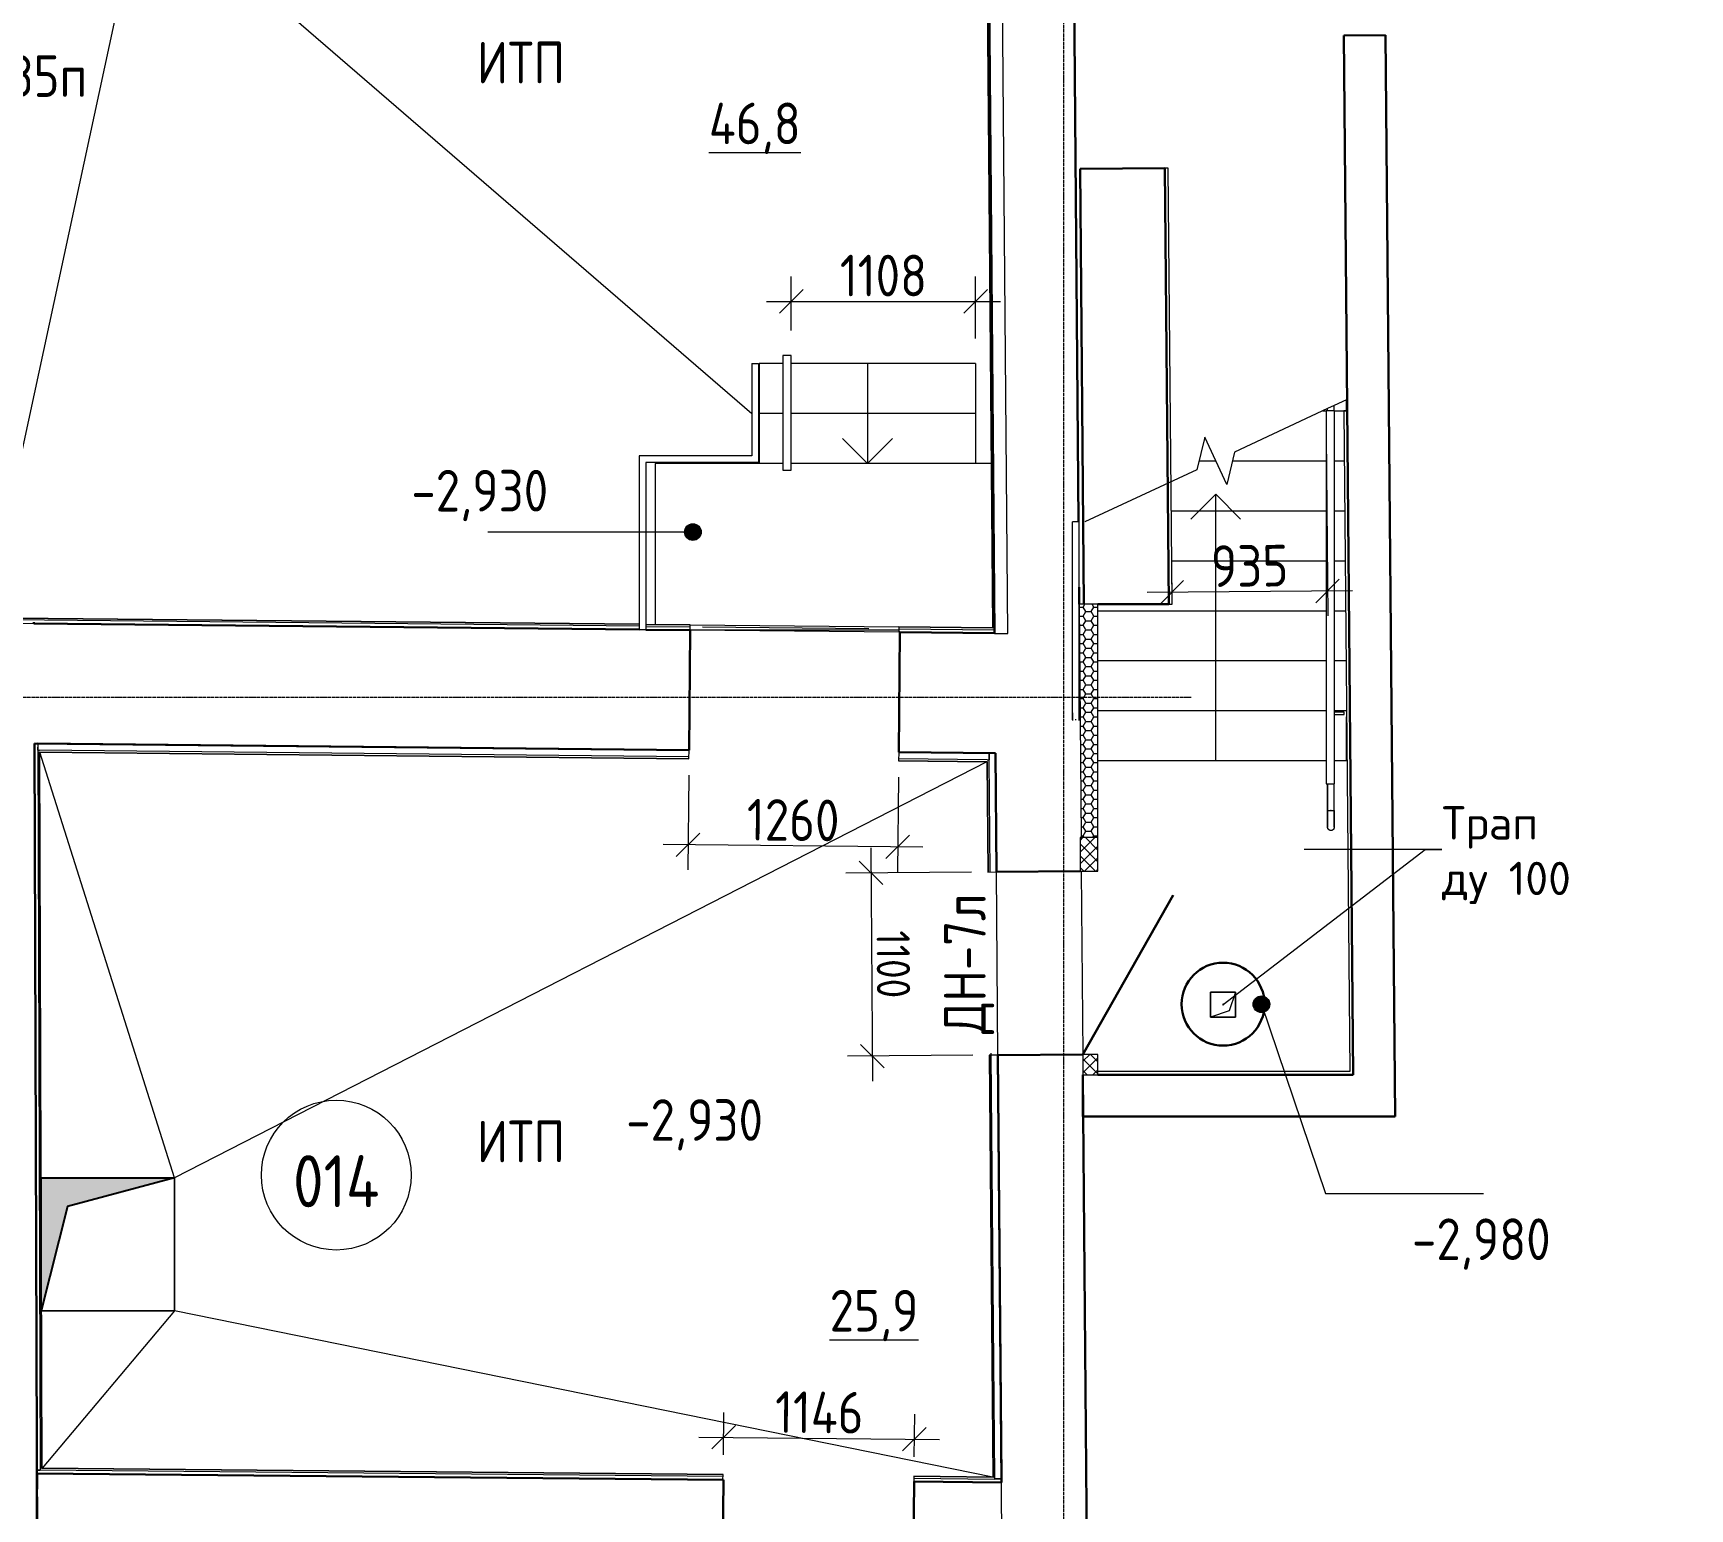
# Model space of a CAD drawing. Header units: millimetres. Extents: x 504091 to 2165846, y 135022 to 442887.
# Drawn here: x 1536887 to 1546843, y 321057 to 329921 of the extents above; entities that cross this region are included whole.
import ezdxf
from ezdxf import colors
from ezdxf.entities.mleader import LeaderData, LeaderLine
from ezdxf.math import Vec2, Vec3

# ---------------------------------------------------------------- set-up
doc = ezdxf.new("R2010")
doc.units = ezdxf.units.MM
doc.linetypes.add('ADSK_Линия сетки', pattern=[25, 20, -2.5, 0, -2.5])
doc.linetypes.add('осеваяX2', pattern=[4, 2.5, -0.5, 0.5, -0.5])
doc.layers.get('Defpoints').update_dxf_attribs({"color": 255})
for name, color, linetype, lineweight in [('Аннотация', 7, 'Continuous', 9), ('Выноски ВК', 7, 'Continuous', 0), ('Двери', 7, 'Continuous', 20), ('Лестницы', 7, 'Continuous', 18), ('Марки дверей', 7, 'Continuous', 20), ('Марки помещений', 7, 'Continuous', 20), ('Обобщенные модели', 7, 'Continuous', 18), ('Ограждение', 7, 'Continuous', 18), ('Оси', 165, 'осеваяX2', 13), ('отметки', 7, 'Continuous', 20), ('Перекрытие', 7, 'Continuous', 18), ('размеры', 7, 'Continuous', 9), ('Стены внутренние', 7, 'Continuous', 18), ('Стены наружные', 7, 'Continuous', 18), ('Стены несущие', 7, 'Continuous', 30), ('Стены отделка', 7, 'Continuous', 30), ('Стены штриховка', 7, 'Continuous', 18), ('Стрелки вверх', 7, 'Continuous', 18), ('Узлы', 7, 'Continuous', 18)]:
    doc.layers.add(name, color=color, linetype=linetype, lineweight=lineweight)
doc.layers.add('Линии', color=7, linetype='Continuous', lineweight=9, true_color=0x00a600)
doc.layers.add('Штриховка', color=252, linetype='Continuous')
doc.styles.add('GOST Common', font='GOST_Common.ttf', dxfattribs={"width": 0.9, "height": 350})
doc.styles.add('GOST Common_1', font='GOST_Common.ttf', dxfattribs={"width": 0.9, "height": 250})
doc.styles.add('GOST Common_2', font='GOST_Common.ttf', dxfattribs={"width": 0.9, "height": 200})
doc.styles.add('GOST Common_4', font='GOST_Common.ttf', dxfattribs={"width": 0.9, "height": 200})
doc.styles.add('PDF ISOCPEUR', font='isocpeur.ttf')
doc.dimstyles.new('ADSK_Основной_2_5_мм', dxfattribs={"dimscale": 304.8, "dimtxt": 251.428749, "dimasz": 0.463911, "dimexe": 0.492126, "dimexo": 0.492126, "dimgap": 0.098425, "dimtad": 1, "dimdec": 3, "dimrnd": 0.001, "dimdsep": 46, "dimtxsty": 'GOST Common_1', "dimblk1": 'OBLIQUE', "dimblk2": 'OBLIQUE', "dimsah": 1, "dimcen": 0.09, "dimdle": 0.492126, "dimazin": 2, "dimtfac": 1, "dimtdec": 4, "dimtix": 1, "dimtmove": 0, "dimatfit": 3, "dimfxl": 0, "dimtvp": 1, "dimtolj": 1, "dimtzin": 0, "dimlwd": 20, "dimlwe": 20, "dimarcsym": 0})
doc.dimstyles.new('ADSK_Основной_2_5_мм_Округление_до_1_мм', dxfattribs={"dimscale": 304.8, "dimtxt": 251.428749, "dimasz": 0.463911, "dimexe": 0.492126, "dimexo": 0.492126, "dimgap": 0.098425, "dimtad": 1, "dimdec": 0, "dimdsep": 46, "dimtxsty": 'GOST Common_1', "dimblk1": 'OBLIQUE', "dimblk2": 'OBLIQUE', "dimsah": 1, "dimcen": 0.09, "dimdle": 0.492126, "dimazin": 2, "dimtfac": 1, "dimtdec": 4, "dimtix": 1, "dimtmove": 0, "dimatfit": 3, "dimfxl": 0, "dimtvp": 1, "dimtolj": 1, "dimtzin": 0, "dimlwd": 20, "dimlwe": 20, "dimarcsym": 0})
doc.dimstyles.new('ADSK_Основной_2_мм', dxfattribs={"dimscale": 304.8, "dimtxt": 201.142999, "dimasz": 0.463911, "dimexe": 0.492126, "dimexo": 0.492126, "dimgap": 0.098425, "dimtad": 1, "dimrnd": 0.01, "dimdsep": 46, "dimtxsty": 'GOST Common_4', "dimblk1": 'OBLIQUE', "dimblk2": 'OBLIQUE', "dimsah": 1, "dimcen": 0.09, "dimdle": 0.492126, "dimazin": 2, "dimtfac": 1, "dimtdec": 4, "dimtix": 1, "dimtmove": 0, "dimatfit": 3, "dimfxl": 0, "dimtvp": 1, "dimtolj": 1, "dimtzin": 0, "dimlwd": 20, "dimlwe": 20, "dimarcsym": 0})
pattern_1 = [(45, (1487730.527, 305686.97), (-35.35534, 35.35534), []), (135, (1487730.527, 305686.97), (-35.35534, -35.35534), [])]

# ---------------------------------------------------------------- blocks, each defined once
blk = doc.blocks.new('_None')
blk = doc.blocks.new('GM_Отверстие прямоугольное _в плите_ - Отверстие-1400855-План 1-го этажа')
at = {"layer": 'Обобщенные модели'}
for p, q in [((-75, -75), (-75, 75)), ((-75, 75), (75, 75)), ((75, 75), (-75, 75)), ((-75, 75), (-75, -75)), ((-75, -75), (-37.5, 37.5)), ((-37.5, 37.5), (75, 75)), ((75, 75), (75, -75)), ((75, -75), (75, 75)), ((75, -75), (-75, -75)), ((-75, -75), (75, -75))]:
    blk.add_line(p, q, dxfattribs=at)
for start, end in [(360, 180), (180, 360), (60, 165), (300, 360), (195, 270)]:
    blk.add_arc((0, 0), 2.5, start, end, dxfattribs=at)
blk = doc.blocks.new('AC_Дверь_Однопольная_Стальная - 1060х2080h ДН-7л-2588079-План подвала')
at = {"layer": 'Двери', "lineweight": 30}
blk.add_line((550, 255), (-402.6, 805), dxfattribs=at)
blk = doc.blocks.new('Ограждение - Ограждение-3193906-План подвала')
at = {"layer": 'Ограждение'}
for p, q in [((53474.9, 22249.6), (53514.9, 22249.6)), ((53474.9, 22249.6), (53474.9, 21695)), ((53514.9, 22249.6), (53514.9, 21655)), ((52797.8, 21695), (52797.8, 20649.6)), ((53474.9, 21695), (52797.8, 21695)), ((52837.8, 21655), (52837.8, 20649.6)), ((53514.9, 21655), (52837.8, 21655)), ((52837.8, 20649.6), (52797.8, 20649.6))]:
    blk.add_line(p, q, dxfattribs=at)
blk = doc.blocks.new('Тип перил - Перила_Внутренний_-6625185-План подвала')
at = {"layer": 'Ограждение'}
for p, q in [((55401.6, 20152), (55401.6, 20105.2)), ((55419.5, 20110.7), (55423.7, 20110.7)), ((55441.6, 20105.2), (55441.6, 20152))]:
    blk.add_line(p, q, dxfattribs=at)
blk = doc.blocks.new('Тип перил - Перила_Внутренний_-V11-План подвала')
at = {"layer": 'Ограждение'}
for p, q in [((55441.6, 21298.2), (55401.6, 21298.2)), ((55401.6, 20110.5), (55401.6, 21298.2)), ((55441.6, 20110.5), (55441.6, 21298.2))]:
    blk.add_line(p, q, dxfattribs=at)
blk = doc.blocks.new('Тип верхнего поручня - Верхний поручень_Внутренний_-6634696-План подвала')
at = {"layer": 'Ограждение'}
for p, q in [((56935.4, 19725), (56935.4, 19565)), ((56975.4, 19565), (56975.4, 19725)), ((56953.1, 19565), (56957.7, 19565))]:
    blk.add_line(p, q, dxfattribs=at)
blk = doc.blocks.new('Тип верхнего поручня - D40 шаг 200-16091-План подвала')
at = {"layer": 'Ограждение'}
for p, q in [((0, 2.3), (0, 0)), ((0, 0), (0, -2.3))]:
    blk.add_line(p, q, dxfattribs=at)
at = {"layer": 'Ограждение', "flags": 128}
for points in [[(0, 20), (4, 20), (8, 20), (12, 20), (15.9, 20), (19.9, 20), (23.8, 20), (27.6, 20), (31.5, 20), (35.2, 20), (38.9, 20), (42.6, 20), (46.2, 20), (49.7, 20), (53.1, 20), (56.5, 20), (59.7, 20), (62.9, 20), (65.9, 20), (68.9, 20), (71.7, 20), (74.5, 20), (77.1, 20), (79.6, 20), (81.9, 20), (84.1, 20), (86.2, 20), (88.2, 20), (90, 20), (91.7, 20), (93.2, 20), (94.6, 20), (95.8, 20), (96.9, 20), (97.8, 20), (98.5, 20), (99.1, 20), (99.6, 20), (99.9, 20), (100, 20), (100, 20)], [(100, 20), (99.9, 20), (99.7, 20), (99.3, 20), (98.7, 20), (98, 20), (97.1, 20), (96.1, 20), (94.9, 20), (93.6, 20), (92.1, 20), (90.5, 20), (88.7, 20), (86.8, 20), (84.7, 20), (82.5, 20), (80.2, 20), (77.8, 20), (75.2, 20), (72.5, 20), (69.7, 20), (66.7, 20), (63.7, 20), (60.6, 20), (57.4, 20), (54, 20), (50.6, 20), (47.1, 20), (43.6, 20), (39.9, 20), (36.2, 20), (32.5, 20), (28.7, 20), (24.8, 20), (20.9, 20), (17, 20), (13, 20), (9.1, 20), (5.1, 20), (1.1, 20), (0, 20)], [(100, 20), (100.8, 20), (101.6, 19.9), (102.4, 19.9), (103.2, 19.7), (104, 19.6), (104.8, 19.4), (105.5, 19.2), (106.3, 19), (107, 18.7), (107.8, 18.4), (108.5, 18.1), (109.2, 17.7), (109.9, 17.4), (110.6, 16.9), (111.3, 16.5), (111.9, 16), (112.6, 15.6), (113.2, 15), (113.8, 14.5), (114.3, 13.9), (114.9, 13.3), (115.4, 12.7), (115.9, 12.1), (116.4, 11.5), (116.8, 10.8), (117.2, 10.1), (117.6, 9.4), (118, 8.7), (118.3, 8), (118.6, 7.2), (118.9, 6.5), (119.2, 5.7), (119.4, 5), (119.6, 4.2), (119.7, 3.4), (119.8, 2.6), (119.9, 1.8), (120, 1), (120, 0.2), (120, 0)], [(120, 0), (120, -0.8), (119.9, -1.6), (119.9, -2.4), (119.7, -3.2), (119.6, -4), (119.4, -4.8), (119.2, -5.5), (119, -6.3), (118.7, -7), (118.4, -7.8), (118.1, -8.5), (117.7, -9.2), (117.4, -9.9), (116.9, -10.6), (116.5, -11.3), (116, -11.9), (115.6, -12.6), (115, -13.2), (114.5, -13.8), (113.9, -14.3), (113.3, -14.9), (112.7, -15.4), (112.1, -15.9), (111.5, -16.4), (110.8, -16.8), (110.1, -17.2), (109.4, -17.6), (108.7, -18), (108, -18.3), (107.2, -18.6), (106.5, -18.9), (105.7, -19.2), (105, -19.4), (104.2, -19.6), (103.4, -19.7), (102.6, -19.8), (101.8, -19.9), (101, -20), (100.2, -20), (100, -20)], [(0, -20), (4, -20), (8, -20), (12, -20), (15.9, -20), (19.9, -20), (23.8, -20), (27.6, -20), (31.5, -20), (35.2, -20), (38.9, -20), (42.6, -20), (46.2, -20), (49.7, -20), (53.1, -20), (56.5, -20), (59.7, -20), (62.9, -20), (65.9, -20), (68.9, -20), (71.7, -20), (74.5, -20), (77.1, -20), (79.6, -20), (81.9, -20), (84.1, -20), (86.2, -20), (88.2, -20), (90, -20), (91.7, -20), (93.2, -20), (94.6, -20), (95.8, -20), (96.9, -20), (97.8, -20), (98.5, -20), (99.1, -20), (99.6, -20), (99.9, -20), (100, -20), (100, -20)], [(100, -20), (99.9, -20), (99.7, -20), (99.3, -20), (98.7, -20), (98, -20), (97.1, -20), (96.1, -20), (94.9, -20), (93.6, -20), (92.1, -20), (90.5, -20), (88.7, -20), (86.8, -20), (84.7, -20), (82.5, -20), (80.2, -20), (77.8, -20), (75.2, -20), (72.5, -20), (69.7, -20), (66.7, -20), (63.7, -20), (60.6, -20), (57.4, -20), (54, -20), (50.6, -20), (47.1, -20), (43.6, -20), (39.9, -20), (36.2, -20), (32.5, -20), (28.7, -20), (24.8, -20), (20.9, -20), (17, -20), (13, -20), (9.1, -20), (5.1, -20), (1.1, -20), (0, -20)]]:
    blk.add_lwpolyline(points, dxfattribs=at)
blk = doc.blocks.new('Тип верхнего поручня - Верхний поручень_Внутренний_-V12-План подвала')
at = {"layer": 'Ограждение'}
for p, q in [((56975.4, 21997.3), (56935.4, 21978.6)), ((56935.4, 21965), (56935.4, 21978.6)), ((56975.4, 21965), (56975.4, 21997.3)), ((56935.4, 19565), (56935.4, 19725)), ((56975.4, 19565), (56975.4, 19725)), ((56935.4, 19565), (56975.4, 19565))]:
    blk.add_line(p, q, dxfattribs=at)
blk = doc.blocks.new('Тип перил - Перила_Внутренний_-6646849-План подвала')
at = {"layer": 'Ограждение'}
for p, q in [((56975.4, 21997.3), (56935.4, 21978.6)), ((56935.4, 21965), (56935.4, 21978.6)), ((56975.4, 21965), (56975.4, 21997.3))]:
    blk.add_line(p, q, dxfattribs=at)
blk = doc.blocks.new('ADSK_Ограждение_Опоры_Г_образная - D15 высота60 консоль80-V13-План подвала')
at = {"layer": 'Ограждение'}
for p, q in [((-7.5, 80), (-7.5, 20.8)), ((0, 80), (-7.5, 80)), ((7.5, 80), (0, 80)), ((7.5, 20.8), (7.5, 80))]:
    blk.add_line(p, q, dxfattribs=at)
blk = doc.blocks.new('_Oblique')
at = {"color": 0, "linetype": 'ByBlock', "lineweight": -2}
blk.add_line((-0.5, -0.5), (0.5, 0.5), dxfattribs=at)
blk = doc.blocks.new('*D4252')
at = {"layer": 'Defpoints', "color": 0, "lineweight": 20, "transparency": 16777216}
for p in [(1542676, 324882.8), (1541930.9, 323776.8), (1542684.9, 323782.9)]:
    blk.add_point(p, dxfattribs=at)
at = {"layer": 'размеры', "color": 0, "lineweight": 20, "transparency": 16777216}
for p, q in [((1541920.8, 325026.7), (1541932.2, 323626.8)), ((1542526, 324881.6), (1541772, 324875.5)), ((1542535, 323781.7), (1541780.9, 323775.5))]:
    blk.add_line(p, q, dxfattribs=at)
at = {"layer": 'размеры', "color": 0, "lineweight": 20, "transparency": 16777216, "xscale": 141.4, "yscale": 141.4, "zscale": 141.4}
for p, rotation in [((1541922, 324876.7), 90.46578367768362), ((1541930.9, 323776.8), 270.4657836776836)]:
    blk.add_blockref('_Oblique', p, dxfattribs=dict(at, rotation=rotation))
at = {"layer": 'размеры', "color": 0, "lineweight": 20, "transparency": 16777216, "insert": (1542056.5, 324327.8), "char_height": 200, "width": 515.472, "attachment_point": 5, "rotation": 270.46578, "style": 'GOST Common_4'}
blk.add_mtext('\\A1;1100', dxfattribs=at)
blk = doc.blocks.new('*D4262')
at = {"layer": 'Defpoints', "color": 0, "lineweight": 20, "transparency": 16777216}
for p in [(1542550.8, 328310.1), (1541443.3, 327984.6), (1542550.8, 327936.6)]:
    blk.add_point(p, dxfattribs=at)
at = {"layer": 'размеры', "color": 0, "lineweight": 20, "transparency": 16777216}
for p, q in [((1541443.3, 328134.6), (1541443.3, 328460.1)), ((1542550.8, 328086.6), (1542550.8, 328460.1)), ((1541293.3, 328310.1), (1542700.8, 328310.1))]:
    blk.add_line(p, q, dxfattribs=at)
at = {"layer": 'размеры', "color": 0, "lineweight": 20, "transparency": 16777216, "xscale": 141.4, "yscale": 141.4, "zscale": 141.4, "rotation": 180}
blk.add_blockref('_Oblique', (1541443.3, 328310.1), dxfattribs=at)
at = {"layer": 'размеры', "color": 0, "lineweight": 20, "transparency": 16777216, "xscale": 141.4, "yscale": 141.4, "zscale": 141.4}
blk.add_blockref('_Oblique', (1542550.8, 328310.1), dxfattribs=at)
at = {"layer": 'размеры', "color": 0, "lineweight": 20, "transparency": 16777216, "insert": (1541997.1, 328465.1), "char_height": 250, "width": 644.339, "attachment_point": 5, "style": 'GOST Common_1'}
blk.add_mtext('\\A1;1108', dxfattribs=at)
blk = doc.blocks.new('*D4263')
at = {"layer": 'Defpoints', "color": 0, "lineweight": 20, "transparency": 16777216}
for p in [(1544656.7, 327652), (1543730.9, 326562.1), (1543731.8, 326462.2)]:
    blk.add_point(p, dxfattribs=at)
at = {"layer": 'размеры', "color": 0, "lineweight": 20, "transparency": 16777216}
for p, q in [((1544658, 327502), (1544667.5, 326420.4)), ((1543730.5, 326612.2), (1543729.6, 326712.1)), ((1544816.2, 326571.7), (1543580.9, 326560.8))]:
    blk.add_line(p, q, dxfattribs=at)
at = {"layer": 'размеры', "color": 0, "lineweight": 20, "transparency": 16777216, "xscale": 141.4, "yscale": 141.4, "zscale": 141.4}
for p, rotation in [((1544666.2, 326570.4), 0.5035371187556503), ((1543730.9, 326562.1), 180.5035371187557)]:
    blk.add_blockref('_Oblique', p, dxfattribs=dict(at, rotation=rotation))
at = {"layer": 'размеры', "color": 0, "lineweight": 20, "transparency": 16777216, "insert": (1544197.2, 326721.3), "char_height": 250, "width": 567.632, "attachment_point": 5, "rotation": 0.50354, "style": 'GOST Common_1'}
blk.add_mtext('\\A1;935', dxfattribs=at)
blk = doc.blocks.new('*D4267')
at = {"layer": 'Defpoints', "color": 0, "lineweight": 20, "transparency": 16777216}
for p in [(1540828.8, 325615.1), (1542088.7, 325602.4), (1540823, 325045.6)]:
    blk.add_point(p, dxfattribs=at)
at = {"layer": 'размеры', "color": 0, "lineweight": 20, "transparency": 16777216}
for p, q in [((1540827.3, 325465.1), (1540821.5, 324895.6)), ((1542087.2, 325452.4), (1542081.4, 324882.9)), ((1542233, 325031.3), (1540673, 325047.1))]:
    blk.add_line(p, q, dxfattribs=at)
at = {"layer": 'размеры', "color": 0, "lineweight": 20, "transparency": 16777216, "xscale": 141.4, "yscale": 141.4, "zscale": 141.4}
for p, rotation in [((1540823, 325045.6), 179.4218571244498), ((1542083, 325032.8), 359.4218571244497)]:
    blk.add_blockref('_Oblique', p, dxfattribs=dict(at, rotation=rotation))
at = {"layer": 'размеры', "color": 0, "lineweight": 20, "transparency": 16777216, "insert": (1541454.6, 325194.2), "char_height": 250, "width": 700.591, "attachment_point": 5, "rotation": 359.42186, "style": 'GOST Common_1'}
blk.add_mtext('\\A1;1260', dxfattribs=at)
blk = doc.blocks.new('*D4268')
at = {"layer": 'Defpoints', "color": 0, "lineweight": 20, "transparency": 16777216}
for p in [(1542183.3, 321476.1), (1541034.9, 321231.4), (1542180.9, 321220.6)]:
    blk.add_point(p, dxfattribs=at)
at = {"layer": 'размеры', "color": 0, "lineweight": 20, "transparency": 16777216}
for p, q in [((1541036.3, 321381.4), (1541038.7, 321636.9)), ((1542182.3, 321370.6), (1542184.7, 321626.1)), ((1540887.3, 321488.4), (1542333.3, 321474.7))]:
    blk.add_line(p, q, dxfattribs=at)
at = {"layer": 'размеры', "color": 0, "lineweight": 20, "transparency": 16777216, "xscale": 141.4, "yscale": 141.4, "zscale": 141.4}
for p, rotation in [((1541037.3, 321486.9), 179.4599372428401), ((1542183.3, 321476.1), 359.45993724284)]:
    blk.add_blockref('_Oblique', p, dxfattribs=dict(at, rotation=rotation))
at = {"layer": 'размеры', "color": 0, "lineweight": 20, "transparency": 16777216, "insert": (1541611.8, 321636.5), "char_height": 250, "width": 669.908, "attachment_point": 5, "rotation": 359.45994, "style": 'GOST Common_1'}
blk.add_mtext('\\A1;1146', dxfattribs=at)
blk = doc.blocks.new('оси')
at = {"layer": 'Оси', "linetype": 'ADSK_Линия сетки'}
for p, q in [((61850, -2196.5), (61850, 46378)), ((-3614.3, 22400), (62615.4, 22400))]:
    blk.add_line(p, q, dxfattribs=at)

msp = doc.modelspace()

# ---------------------------------------------------------------- hatches: boundary and pattern name
at = {"layer": 'отметки'}
h = msp.add_hatch(color=256, dxfattribs=at)
edge = h.paths.add_edge_path()
edge.add_arc((1540851.9309, 326924.1845), 50, 0, 360)
h = msp.add_hatch(color=256, dxfattribs=at)
edge = h.paths.add_edge_path()
edge.add_arc((1544268.2415, 324088.1108), 50, 0, 360)
at = {"layer": 'Узлы', "lineweight": 9}
h = msp.add_hatch(dxfattribs=at)
h.set_pattern_fill('HONEY', color=256, scale=10, style=0)
h.set_pattern_definition([(0, (1487730.527, 305686.972), (47.625, 27.496306), [31.75, -63.5]), (120, (1487730.527, 305686.972), (-47.625, 27.496307), [31.75, -63.5]), (60, (1487730.527, 305686.972), (1e-07, 54.992613), [-63.5, 31.75])])
h.paths.add_polyline_path([(1543198.6267, 325089.6451), (1543285.9903, 325089.6451), (1543285.9903, 326490.699), (1543172.9528, 326490.699), (1543184.3428, 325089.6451), (1543185.9903, 325089.6451)])
h = msp.add_hatch(dxfattribs=at)
h.set_pattern_fill('FP_11', color=256, style=0, pattern_type=2)
h.set_pattern_definition(pattern_1)
h.paths.add_polyline_path([(1543185.9903, 324886.9944), (1543285.9903, 324887.8073), (1543285.9903, 325089.6451), (1543180.092, 325089.6451), (1543180.5843, 324886.9944)])
h = msp.add_hatch(dxfattribs=at)
h.set_pattern_fill('FP_11', color=256, style=0, pattern_type=2)
h.set_pattern_definition(pattern_1)
h.paths.add_polyline_path([(1543235.6803, 323664.5722), (1543285.9903, 323664.5722), (1543285.9903, 323787.0307), (1543195.9282, 323787.0307), (1543195.9282, 323664.5722)])
at = {"layer": 'Штриховка'}
h = msp.add_hatch(color=256, dxfattribs=at)
h.dxf.hatch_style = 1
h.paths.add_polyline_path([(1536936.2602, 322246.2624), (1536936.2602, 323046.2624), (1537736.2602, 323046.2624), (1537094.2558, 322874.2378)])

# ---------------------------------------------------------------- linework, layer by layer
at = {"color": 1, "lineweight": 30}
msp.add_circle((1544037.9274, 324088.5873), 249.0868, dxfattribs=at)
at = {"layer": 'Лестницы'}
for p, q in [((1541393.3136, 327936.5642), (1541250.8256, 327936.5642)), ((1541250.8256, 327936.5642), (1541250.8256, 327636.5642)), ((1541393.3136, 327936.5642), (1541250.8256, 327936.5642)), ((1542550.8256, 327936.5642), (1541443.3136, 327936.5642)), ((1542550.8256, 327936.5642), (1541443.3136, 327936.5642)), ((1542550.8256, 327936.5642), (1542550.8256, 327636.5642)), ((1541250.8256, 327636.5642), (1541250.8256, 327336.5642)), ((1541393.3136, 327636.5642), (1541250.8256, 327636.5642)), ((1541393.3136, 327636.5642), (1541250.8256, 327636.5642)), ((1542550.8256, 327636.5642), (1541443.3136, 327636.5642)), ((1542550.8256, 327636.5642), (1541443.3136, 327636.5642)), ((1542550.8256, 327636.5642), (1542550.8256, 327336.5642)), ((1544665.9238, 327665.5713), (1544106.6964, 327404.7992)), ((1544636.76, 327651.9719), (1544656.7238, 327651.9719)), ((1544636.76, 327651.9719), (1544656.7238, 327651.9719)), ((1544780.092, 327718.8088), (1544705.9238, 327684.2236)), ((1544706.7238, 327651.9719), (1544780.092, 327651.9719)), ((1544706.7238, 327651.9719), (1544780.092, 327651.9719)), ((1544780.092, 327651.9719), (1544780.092, 327718.8088)), ((1543927.3738, 327493.5825), (1543880.1194, 327299.1447)), ((1544059.442, 327210.3614), (1543927.3738, 327493.5825)), ((1541393.3136, 327336.5642), (1541250.8256, 327336.5642)), ((1542550.8256, 327336.5642), (1541443.3136, 327336.5642)), ((1543892.9581, 327351.9719), (1543993.4079, 327351.9719)), ((1543892.9581, 327351.9719), (1543993.4079, 327351.9719)), ((1544106.6964, 327404.7992), (1544059.442, 327210.3614)), ((1544093.8577, 327351.9719), (1544656.7238, 327351.9719)), ((1544093.8577, 327351.9719), (1544656.7238, 327351.9719)), ((1544706.7238, 327351.9719), (1544766.1638, 327351.9719)), ((1544706.7238, 327351.9719), (1544766.1638, 327351.9719)), ((1543880.1194, 327299.1447), (1543206.7238, 326985.1351)), ((1543726.6264, 327051.9719), (1544656.7238, 327051.9719)), ((1543726.6264, 327051.9719), (1544656.7238, 327051.9719)), ((1544706.7238, 327051.9719), (1544768.8824, 327051.9719)), ((1544706.7238, 327051.9719), (1544768.8824, 327051.9719)), ((1543729.2629, 326751.9719), (1544656.7238, 326751.9719)), ((1543729.2629, 326751.9719), (1544656.7238, 326751.9719)), ((1544706.7238, 326751.9719), (1544771.6009, 326751.9719)), ((1544706.7238, 326751.9719), (1544771.6009, 326751.9719)), ((1543285.9903, 326451.9719), (1544656.7238, 326451.9719)), ((1543285.9903, 326451.9719), (1544656.7238, 326451.9719)), ((1544706.7238, 326451.9719), (1544774.3195, 326451.9719)), ((1544706.7238, 326451.9719), (1544774.3195, 326451.9719)), ((1543285.9903, 326151.9719), (1544656.7238, 326151.9719)), ((1543285.9903, 326151.9719), (1544656.7238, 326151.9719)), ((1544706.7238, 326151.9719), (1544777.038, 326151.9719)), ((1544706.7238, 326151.9719), (1544777.038, 326151.9719)), ((1543285.9903, 325851.9719), (1544656.7238, 325851.9719)), ((1543285.9903, 325851.9719), (1544656.7238, 325851.9719)), ((1544706.7238, 325851.9719), (1544779.7565, 325851.9719)), ((1544706.7238, 325851.9719), (1544779.7565, 325851.9719)), ((1544780.092, 325551.9719), (1544780.092, 325814.9497)), ((1543285.9903, 325551.9719), (1544656.7238, 325551.9719)), ((1543285.9903, 325551.9719), (1544656.7238, 325551.9719)), ((1544706.7238, 325551.9719), (1544780.092, 325551.9719)), ((1544706.7238, 325551.9719), (1544780.092, 325551.9719))]:
    msp.add_line(p, q, dxfattribs=at)
at = {"layer": 'Линии', "color": 7, "lineweight": 18}
for p, q in [((1541443.3136, 327984.5662), (1541393.3136, 327984.5662)), ((1541393.3136, 327984.5662), (1541393.3136, 327296.5642)), ((1541443.3136, 327296.5642), (1541443.3136, 327984.5662)), ((1544706.7238, 327651.9719), (1544656.7238, 327651.9719)), ((1544656.7238, 327651.9719), (1544656.7238, 325411.9719)), ((1544706.7238, 325411.9719), (1544706.7238, 327651.9719)), ((1541393.3136, 327296.5642), (1541443.3136, 327296.5642)), ((1544656.7238, 325411.9719), (1544706.7238, 325411.9719))]:
    msp.add_line(p, q, dxfattribs=at)
at = {"layer": 'Линии', "color": 7}
for p, q in [((1543285.9903, 326490.699), (1543172.9528, 326490.699)), ((1543172.9528, 326490.699), (1543184.3428, 325089.6451)), ((1543285.9903, 325089.6451), (1543285.9903, 326490.699)), ((1543180.092, 325089.6451), (1543180.092, 324886.9944)), ((1543285.9903, 325089.6451), (1543180.092, 325089.6451)), ((1543285.9903, 324886.9944), (1543285.9903, 325089.6451)), ((1543180.092, 324886.9944), (1543285.9903, 324886.9944)), ((1543194.9326, 323787.0307), (1543194.9326, 323664.5722)), ((1543195.9282, 323787.0307), (1543195.9282, 323664.5722)), ((1543285.9903, 323787.0307), (1543195.9282, 323787.0307)), ((1543285.9903, 323664.5722), (1543285.9903, 323787.0307)), ((1543195.9282, 323664.5722), (1543285.9903, 323664.5722)), ((1536936.2602, 323046.2624), (1537736.2602, 323046.2624)), ((1537736.2602, 323046.2624), (1537736.2602, 322246.2624)), ((1537736.2602, 322246.2624), (1536936.2602, 322246.2624))]:
    msp.add_line(p, q, dxfattribs=at)
msp.add_circle((1538708.9103, 323061.9878), 450, dxfattribs=at)
at = {"layer": 'отметки', "lineweight": 20}
for p, q in [((1540851.9309, 326924.1845), (1539620.7519, 326924.1845)), ((1544268.2415, 324088.1108), (1544654.2741, 322951.1103)), ((1544654.2741, 322951.1103), (1545602.0475, 322951.1103))]:
    msp.add_line(p, q, dxfattribs=at)
at = {"layer": 'отметки'}
for centre in [(1540851.9309, 326924.1845), (1544268.2415, 324088.1108)]:
    msp.add_circle(centre, 50, dxfattribs=at)
at = {"layer": 'Перекрытие'}
for p, q in [((1537546.8187, 330792.3668), (1536770.111, 327177.6535)), ((1541205.4256, 327634.9986), (1537546.8187, 330792.3668)), ((1541250.8256, 327595.8186), (1541245.4256, 327600.4787)), ((1541393.3136, 327336.5642), (1540624.3005, 327336.5642)), ((1540624.3005, 327336.5642), (1540624.3005, 326369.1857)), ((1542643.6629, 327336.5642), (1541443.3136, 327336.5642)), ((1540835.1924, 326336.5642), (1542089.3901, 326336.5642)), ((1536914.8153, 325654.4069), (1536894.7574, 325654.6075)), ((1537736.2602, 323046.2624), (1536926.95, 325602.4542)), ((1542618.6222, 325545.0204), (1537736.2602, 323046.2624)), ((1544782.4751, 325551.9719), (1544780.092, 325551.9719)), ((1542684.9495, 323782.8847), (1542676.0072, 324882.8484)), ((1537736.2602, 323046.2624), (1536936.2602, 323046.2624)), ((1537736.2602, 322246.2624), (1537736.2602, 323046.2624)), ((1536936.2602, 322246.2624), (1537736.2602, 322246.2624)), ((1537736.2602, 322246.2624), (1536942.6133, 321301.9641)), ((1542653.5544, 321248.1319), (1537736.2602, 322246.2624)), ((1536910.7286, 321270.2632), (1536911.8832, 321270.2523))]:
    msp.add_line(p, q, dxfattribs=at)
at = {"layer": 'Стены внутренние'}
for p, q in [((1542089.2471, 326322.4016), (1540836.0387, 326335.0475)), ((1540910.1618, 326354.3005), (1541910.1109, 326344.2102)), ((1542636.0288, 324880.0233), (1542636.0085, 324882.5232)), ((1543185.9903, 324886.9944), (1543194.9326, 323787.0307)), ((1542644.9508, 323782.5596), (1542644.8492, 323795.0591))]:
    msp.add_line(p, q, dxfattribs=at)
at = {"layer": 'Стены наружные'}
msp.add_line((1540835.5001, 326367.0546), (1542089.57, 326354.3999), dxfattribs=at)
at = {"layer": 'Стены несущие'}
for p, q in [((1543168.9332, 326985.1351), (1543012.5844, 346217.0791)), ((1542537.1323, 341965.3883), (1542664.3513, 326316.5983)), ((1545012.9988, 329909.5385), (1544763.009, 329907.2731)), ((1544763.009, 329907.2731), (1544819.5791, 323664.5722)), ((1545071.8549, 323414.5722), (1545012.9988, 329909.5385)), ((1543688.5347, 329110.4229), (1543178.5544, 329105.9408)), ((1543178.5544, 329105.9408), (1543201.5387, 326490.699)), ((1543711.5584, 326490.699), (1543688.5347, 329110.4229)), ((1543172.9528, 326490.699), (1543172.1238, 326592.6712)), ((1543285.9903, 326490.699), (1543711.5584, 326490.699)), ((1536892.1365, 326374.8448), (1536892.1074, 326382.8452)), ((1540528.3305, 326338.1525), (1536892.1365, 326374.8448)), ((1540836.0387, 326335.0475), (1540568.3305, 326337.7489)), ((1540828.7737, 325615.0841), (1540836.0387, 326335.0475)), ((1542095.9745, 326322.3337), (1542088.7095, 325602.3703)), ((1542664.3513, 326316.5983), (1542095.9745, 326322.3337)), ((1536894.7592, 325654.7817), (1540828.7737, 325615.0841)), ((1536912.7717, 320709.315), (1536894.7592, 325654.7817)), ((1540828.7737, 325615.0841), (1536914.763, 325654.5798)), ((1542088.7095, 325602.3703), (1542670.2054, 325596.5026)), ((1542676.0072, 324882.8484), (1542670.2054, 325596.5026)), ((1542676.0072, 324882.8484), (1543180.092, 324886.9464)), ((1543194.9326, 323787.0307), (1542684.9495, 323782.8847)), ((1542684.9495, 323782.8847), (1542705.8203, 321215.6378)), ((1542705.6293, 321239.1312), (1542684.9495, 323782.8847)), ((1543235.6803, 318774.7973), (1543195.9282, 323664.5722)), ((1543195.9282, 323664.5722), (1543195.9282, 323414.5722)), ((1544819.5791, 323664.5722), (1543285.9903, 323664.5722)), ((1543195.9282, 323414.5722), (1545071.8549, 323414.5722)), ((1536911.8832, 321270.2523), (1536908.3015, 320890.2692)), ((1541034.9191, 321231.388), (1536911.8832, 321270.2523)), ((1541031.3373, 320851.4048), (1541034.9191, 321231.388)), ((1542180.9103, 321220.5857), (1542177.3286, 320840.6026)), ((1542705.8203, 321215.6378), (1542180.9103, 321220.5857))]:
    msp.add_line(p, q, dxfattribs=at)
at = {"layer": 'Стены отделка', "lineweight": 9}
for p, q in [((1542589.2185, 334033.5974), (1542651.6937, 326348.7276)), ((1542663.9671, 326315.1446), (1542601.1221, 334045.5032)), ((1542743.9644, 326315.7949), (1542681.4396, 334006.7724)), ((1543708.5339, 329110.5986), (1543688.5347, 329110.4229)), ((1543731.3834, 326510.699), (1543708.5339, 329110.5986)), ((1544783.4458, 327652.0023), (1544763.4467, 327651.8211)), ((1544763.4467, 327651.8211), (1544799.3971, 323684.5722)), ((1543711.5584, 326490.699), (1543731.3834, 326490.699)), ((1543731.3834, 326490.699), (1543731.3834, 326510.699)), ((1536743.1975, 326376.3477), (1536892.1365, 326374.8448)), ((1540528.3305, 326370.1542), (1536770.111, 326408.0777)), ((1540835.5001, 326367.0546), (1540568.3305, 326369.7505)), ((1540835.1772, 326335.0562), (1540835.379, 326355.0552)), ((1540835.379, 326355.0552), (1540835.5001, 326367.0546)), ((1542089.4489, 326342.4005), (1542089.2471, 326322.4016)), ((1542089.57, 326354.3999), (1542089.4489, 326342.4005)), ((1542651.6937, 326348.7276), (1542089.57, 326354.3999)), ((1542664.5531, 326336.5973), (1542663.7926, 326336.6049)), ((1542664.3513, 326316.5983), (1542664.5531, 326336.5973)), ((1542089.2471, 326322.4016), (1542095.9745, 326322.3337)), ((1542663.9671, 326315.1446), (1542743.9644, 326315.7949)), ((1536914.7608, 325654.3615), (1536894.761, 325654.2886)), ((1536914.763, 325654.5798), (1536914.3594, 325614.5818)), ((1536914.7608, 325654.3615), (1536930.6566, 321290.0763)), ((1536914.3594, 325614.5818), (1536924.9062, 325614.4754)), ((1536942.6133, 321301.9641), (1536926.95, 325602.4542)), ((1536926.95, 325602.4542), (1540828.249, 325563.0868)), ((1540828.249, 325563.0868), (1540828.7737, 325615.0841)), ((1542088.7095, 325602.3703), (1542088.1848, 325550.373)), ((1542088.1848, 325550.373), (1542618.6222, 325545.0204)), ((1542634.4718, 325596.8631), (1542088.7095, 325602.3703)), ((1542618.6222, 325545.0204), (1542624.0089, 324882.4257)), ((1542620.5249, 325557.0018), (1542634.0682, 325556.8652)), ((1542670.2113, 325595.7793), (1542630.2126, 325595.4542)), ((1542630.2126, 325595.4542), (1542630.526, 325556.9009)), ((1542634.0682, 325556.8652), (1542634.4718, 325596.8631)), ((1542624.0089, 324882.4257), (1542676.0072, 324882.8484)), ((1542684.9495, 323782.8847), (1542632.9512, 323782.462)), ((1542632.9512, 323782.462), (1542653.5544, 321248.1319)), ((1544799.3971, 323684.5722), (1543285.9903, 323684.5722)), ((1536910.6558, 321290.2461), (1536930.6557, 321290.3189)), ((1536912.0718, 321290.2514), (1536911.8832, 321270.2523)), ((1536911.8832, 321270.2523), (1541032.7804, 321231.4081)), ((1536930.6566, 321290.0763), (1536912.0718, 321290.2514)), ((1541033.082, 321263.4067), (1536942.6133, 321301.9641)), ((1541032.7804, 321231.4081), (1541033.082, 321263.4067)), ((1542180.2125, 321240.5931), (1542180.024, 321220.594)), ((1542180.024, 321220.594), (1542180.9103, 321220.5857)), ((1542180.3256, 321252.5926), (1542180.2125, 321240.5931)), ((1542653.5544, 321248.1319), (1542180.3256, 321252.5926)), ((1542665.6533, 321236.0173), (1542665.5557, 321248.0188)), ((1542665.6306, 321238.806), (1542705.6293, 321239.1312)), ((1542706.0088, 321235.6369), (1542665.6533, 321236.0173)), ((1542705.8203, 321215.6378), (1542706.0088, 321235.6369))]:
    msp.add_line(p, q, dxfattribs=at)
at = {"layer": 'Стены штриховка'}
for p, q in [((1542591.2024, 334035.5817), (1542653.7102, 326346.7072)), ((1540528.3305, 326358.1535), (1536758.111, 326396.1982)), ((1540528.3305, 326368.1541), (1536768.111, 326406.0978)), ((1540835.4799, 326365.0547), (1540568.3305, 326367.7504)), ((1540568.3305, 326357.7499), (1540835.379, 326355.0552)), ((1542089.4489, 326342.4005), (1542663.7926, 326336.6049)), ((1542653.7102, 326346.7072), (1542089.5498, 326352.4)), ((1540828.37, 325575.0862), (1536924.9062, 325614.4754)), ((1536940.6205, 321299.9828), (1536924.9426, 325604.4745)), ((1536924.9426, 325604.4745), (1540828.2691, 325565.0867)), ((1542088.205, 325552.3729), (1542620.6062, 325547.0005)), ((1542620.5249, 325557.0018), (1542088.3059, 325562.3724)), ((1542620.6062, 325547.0005), (1542626.0088, 324882.4419)), ((1542630.526, 325556.9009), (1542636.0085, 324882.5232)), ((1542634.9511, 323782.4783), (1542655.5708, 321246.1128)), ((1542665.5557, 321248.0188), (1542644.9508, 323782.5596)), ((1541032.9689, 321251.4072), (1536930.6566, 321290.0763)), ((1541033.0632, 321261.4068), (1536940.6205, 321299.9828)), ((1542180.2125, 321240.5931), (1542665.6533, 321236.0173)), ((1542655.5708, 321246.1128), (1542180.3067, 321250.5927)), ((1542708.9099, 320835.5918), (1542705.8203, 321215.6378))]:
    msp.add_line(p, q, dxfattribs=at)
at = {"layer": 'Стрелки вверх'}
for p, q in [((1541900.8256, 327936.5642), (1541900.8256, 327636.5642)), ((1541900.8256, 327636.5642), (1541900.8256, 327336.5642)), ((1541900.8256, 327336.5642), (1541750.8256, 327486.5642)), ((1541900.8256, 327336.5642), (1542050.8256, 327486.5642)), ((1543993.4079, 327151.9719), (1543843.4079, 327001.9719)), ((1543993.4079, 327051.9719), (1543993.4079, 327151.9719)), ((1543993.4079, 327151.9719), (1544143.4079, 327001.9719)), ((1543993.4079, 326751.9719), (1543993.4079, 327051.9719)), ((1543993.4079, 326451.9719), (1543993.4079, 326751.9719)), ((1543993.4079, 326151.9719), (1543993.4079, 326451.9719)), ((1543993.4079, 325851.9719), (1543993.4079, 326151.9719)), ((1543993.4079, 325551.9719), (1543993.4079, 325851.9719))]:
    msp.add_line(p, q, dxfattribs=at)
at = {"layer": 'Штриховка'}
msp.add_lwpolyline([(1536936.2602, 322246.2624), (1536936.2602, 323046.2624), (1537736.2602, 323046.2624), (1537094.2558, 322874.2378)], close=True, dxfattribs=at)

# ---------------------------------------------------------------- block references
at = {"layer": 'Двери', "color": 8, "true_color": 0x7f7f7f, "rotation": 270.465783681016}
msp.add_blockref('AC_Дверь_Однопольная_Стальная - 1060х2080h ДН-7л-2588079-План подвала', (1542935.4699, 324334.9395), dxfattribs=at)
at = {"layer": 'Обобщенные модели', "rotation": 180}
msp.add_blockref('GM_Отверстие прямоугольное _в плите_ - Отверстие-1400855-План 1-го этажа', (1544037.9274, 324086.0873), dxfattribs=at)
at = {"layer": 'Ограждение'}
for name in ['Ограждение - Ограждение-3193906-План подвала', 'Тип верхнего поручня - Верхний поручень_Внутренний_-V12-План подвала', 'Тип перил - Перила_Внутренний_-6646849-План подвала', 'Тип перил - Перила_Внутренний_-V11-План подвала', 'Тип перил - Перила_Внутренний_-6625185-План подвала', 'Тип верхнего поручня - Верхний поручень_Внутренний_-6634696-План подвала']:
    msp.add_blockref(name, (1487730.5267, 305686.9719), dxfattribs=at)
at = {"layer": 'Ограждение', "rotation": 270}
for name, p in [('ADSK_Ограждение_Опоры_Г_образная - D15 высота60 консоль80-V13-План подвала', (1544685.9238, 325835.6838)), ('Тип верхнего поручня - D40 шаг 200-16091-План подвала', (1544685.9238, 325251.9719))]:
    msp.add_blockref(name, p, dxfattribs=at)
at = {"layer": 'Штриховка'}
msp.add_blockref('оси', (1481230.092, 303531.9719), dxfattribs=at)

# ---------------------------------------------------------------- texts
at = {"layer": 'Аннотация', "lineweight": 9, "insert": (1538708.9103, 323025.0397), "char_height": 312.5, "width": 520.211119, "attachment_point": 5, "line_spacing_factor": 1.022766, "style": 'GOST Common'}
msp.add_mtext('014', dxfattribs=at)
at = {"layer": 'Марки дверей', "lineweight": 9, "insert": (1536805.6954, 329637.364), "char_height": 250, "width": 851.4, "attachment_point": 5, "line_spacing_factor": 1.022766, "style": 'GOST Common_2'}
msp.add_mtext('\\pt450,900,1350,1800,2250,2700,3150,3600,4050,4500,4950,5400,5850,6300,6750,7200,7650,8100,8550,9000,9450,9900,10350,10800,11250,11700,12150,12600,13050,13500,13950,14400;Д-35п', dxfattribs=at)
at = {"layer": 'Марки дверей', "lineweight": 9, "insert": (1542511.6027, 324331.4074), "char_height": 250, "width": 869.4, "attachment_point": 5, "rotation": 90, "line_spacing_factor": 1.022766, "style": 'GOST Common_2'}
msp.add_mtext('\\pt450,900,1350,1800,2250,2700,3150,3600,4050,4500,4950,5400,5850,6300,6750,7200,7650,8100,8550,9000,9450,9900,10350,10800,11250,11700,12150,12600,13050,13500,13950,14400;ДН-7л', dxfattribs=at)
at = {"layer": 'Марки помещений', "lineweight": 9, "char_height": 250, "attachment_point": 5, "line_spacing_factor": 1.022766, "style": 'GOST Common_2'}
for s, insert, width in [('\\pt450,900,1350,1800,2250,2700,3150,3600,4050,4500,4950,5400,5850,6300,6750,7200,7650,8100,8550,9000,9450,9900,10350,10800,11250,11700,12150,12600,13050,13500,13950,14400;ИТП', (1539818.818, 329744.6413), 541.8), ('\\pt450,900,1350,1800,2250,2700,3150,3600,4050,4500,4950,5400,5850,6300,6750,7200,7650,8100,8550,9000,9450,9900,10350,10800,11250,11700,12150,12600,13050,13500,13950,14400;{\\L46,8}', (1541224.0043, 329349.7367), 583.2), ('\\pt450,900,1350,1800,2250,2700,3150,3600,4050,4500,4950,5400,5850,6300,6750,7200,7650,8100,8550,9000,9450,9900,10350,10800,11250,11700,12150,12600,13050,13500,13950,14400;ИТП', (1539818.818, 323264.1859), 541.8), ('\\pt450,900,1350,1800,2250,2700,3150,3600,4050,4500,4950,5400,5850,6300,6750,7200,7650,8100,8550,9000,9450,9900,10350,10800,11250,11700,12150,12600,13050,13500,13950,14400;{\\L25,9}', (1541940.3995, 322218.2615), 566.1)]:
    msp.add_mtext(s, dxfattribs=dict(at, insert=insert, width=width))
at = {"layer": 'отметки', "lineweight": 20, "char_height": 250, "width": 1028.822569, "attachment_point": 1, "line_spacing_factor": 1.022761, "style": 'GOST Common_1'}
for s, insert in [('-2,930', (1539160.4227, 327297.8666)), ('-2,930', (1540451.282, 323517.7438)), ('-2,980', (1545173.3715, 322801.6669))]:
    msp.add_mtext(s, dxfattribs=dict(at, insert=insert))

# ---------------------------------------------------------------- dimensions: what is measured, and where the dimension line sits
at = {"layer": 'размеры', "lineweight": 20}
dim = msp.add_linear_dim(base=(1542550.8256, 328310.0822), p1=(1541443.3136, 327984.5662), p2=(1542550.8256, 327936.5642), dimstyle='ADSK_Основной_2_5_мм_Округление_до_1_мм', override={"dimpost": '<>', "dimfxl": 1108.551769}, dxfattribs=at)
dim.commit()
dim.dimension.update_dxf_attribs({"geometry": '*D4262', "text_midpoint": (1541997.0696, 328465.0822)})
for base, p1, p2, angle, dimstyle, override, picture, middle in [((1543730.9312, 326562.1478), (1544656.7238, 327651.9719), (1543731.8099, 326462.1668), 0.50353712, 'ADSK_Основной_2_5_мм_Округление_до_1_мм', {"dimpost": '<>', "dimfxl": 1507.017554}, '*D4263', (1544197.2182, 326721.2518)), ((1540823.0267, 325045.5634), (1542088.7095, 325602.3703), (1540828.7737, 325615.0841), 359.42185712, 'ADSK_Основной_2_5_мм', {"dimpost": '<>', "dimfxl": 1260}, '*D4267', (1541454.5586, 325194.1986)), ((1541930.9403, 323776.7549), (1542676.0072, 324882.8484), (1542684.9495, 323782.8847), 270.46578368, 'ADSK_Основной_2_мм', {"dimpost": '<>', "dimfxl": 1100}, '*D4252', (1542056.4648, 324327.7935)), ((1542183.3192, 321476.1383), (1541034.9191, 321231.388), (1542180.9103, 321220.5857), 359.45993724, 'ADSK_Основной_2_5_мм_Округление_до_1_мм', {"dimpost": '<>', "dimfxl": 1146.042152}, '*D4268', (1541611.7846, 321636.5326))]:
    dim = msp.add_linear_dim(base=base, p1=p1, p2=p2, angle=angle, dimstyle=dimstyle, override=override, dxfattribs=at)
    dim.commit()
    dim.dimension.update_dxf_attribs({"geometry": picture, "text_midpoint": middle})

# ---------------------------------------------------------------- leaders
at = {"layer": 'Выноски ВК', "ltscale": 50}
ml = msp.add_multileader_mtext('Standard', dxfattribs=at)
ml.set_content('Трап \\Pду 100', color=256, style='PDF ISOCPEUR')
ml.set_leader_properties(color=256, linetype='ByLayer', lineweight=-1)
ml.set_arrow_properties(name='NONE')
ml.build(insert=Vec2(0, 0))
ml.multileader.update_dxf_attribs({"text_left_attachment_type": 6, "text_right_attachment_type": 6, "dogleg_length": 100, "arrow_head_size": 300})
ctx = ml.context
ctx.base_point, ctx.char_height, ctx.arrow_head_size, ctx.landing_gap_size, ctx.plane_origin = Vec3(1545353.2112, 325017.3631), 200, 300, 0, Vec3(1555739.1093, 296126.7381)
ctx.left_attachment, ctx.right_attachment = 6, 6
notes = []
notes.append((ctx, [(0, (1, 1, 0), (1545253.2112, 325017.3631), (1, 0), 100, [(0, [(1544039.3534, 324087.3058)], 0, [])])]))
ctx.mtext.insert, ctx.mtext.width, ctx.mtext.flow_direction = Vec3(1545353.2112, 325277.3631), 1489.588336, 5
for ctx, leaders in notes:
    for number, flags, end, landing, length, lines in leaders:
        leader = LeaderData()
        leader.index, (leader.has_last_leader_line, leader.has_dogleg_vector, leader.attachment_direction) = number, flags
        leader.last_leader_point, leader.dogleg_vector, leader.dogleg_length = Vec3(end), Vec3(landing), length
        for number, points, colour, breaks in lines:
            line = LeaderLine()
            line.index, line.vertices, line.color, line.breaks = number, Vec3.list(points), colors.encode_raw_color(colour), breaks
            leader.lines.append(line)
        ctx.leaders.append(leader)

doc.saveas('drawing.dxf')
